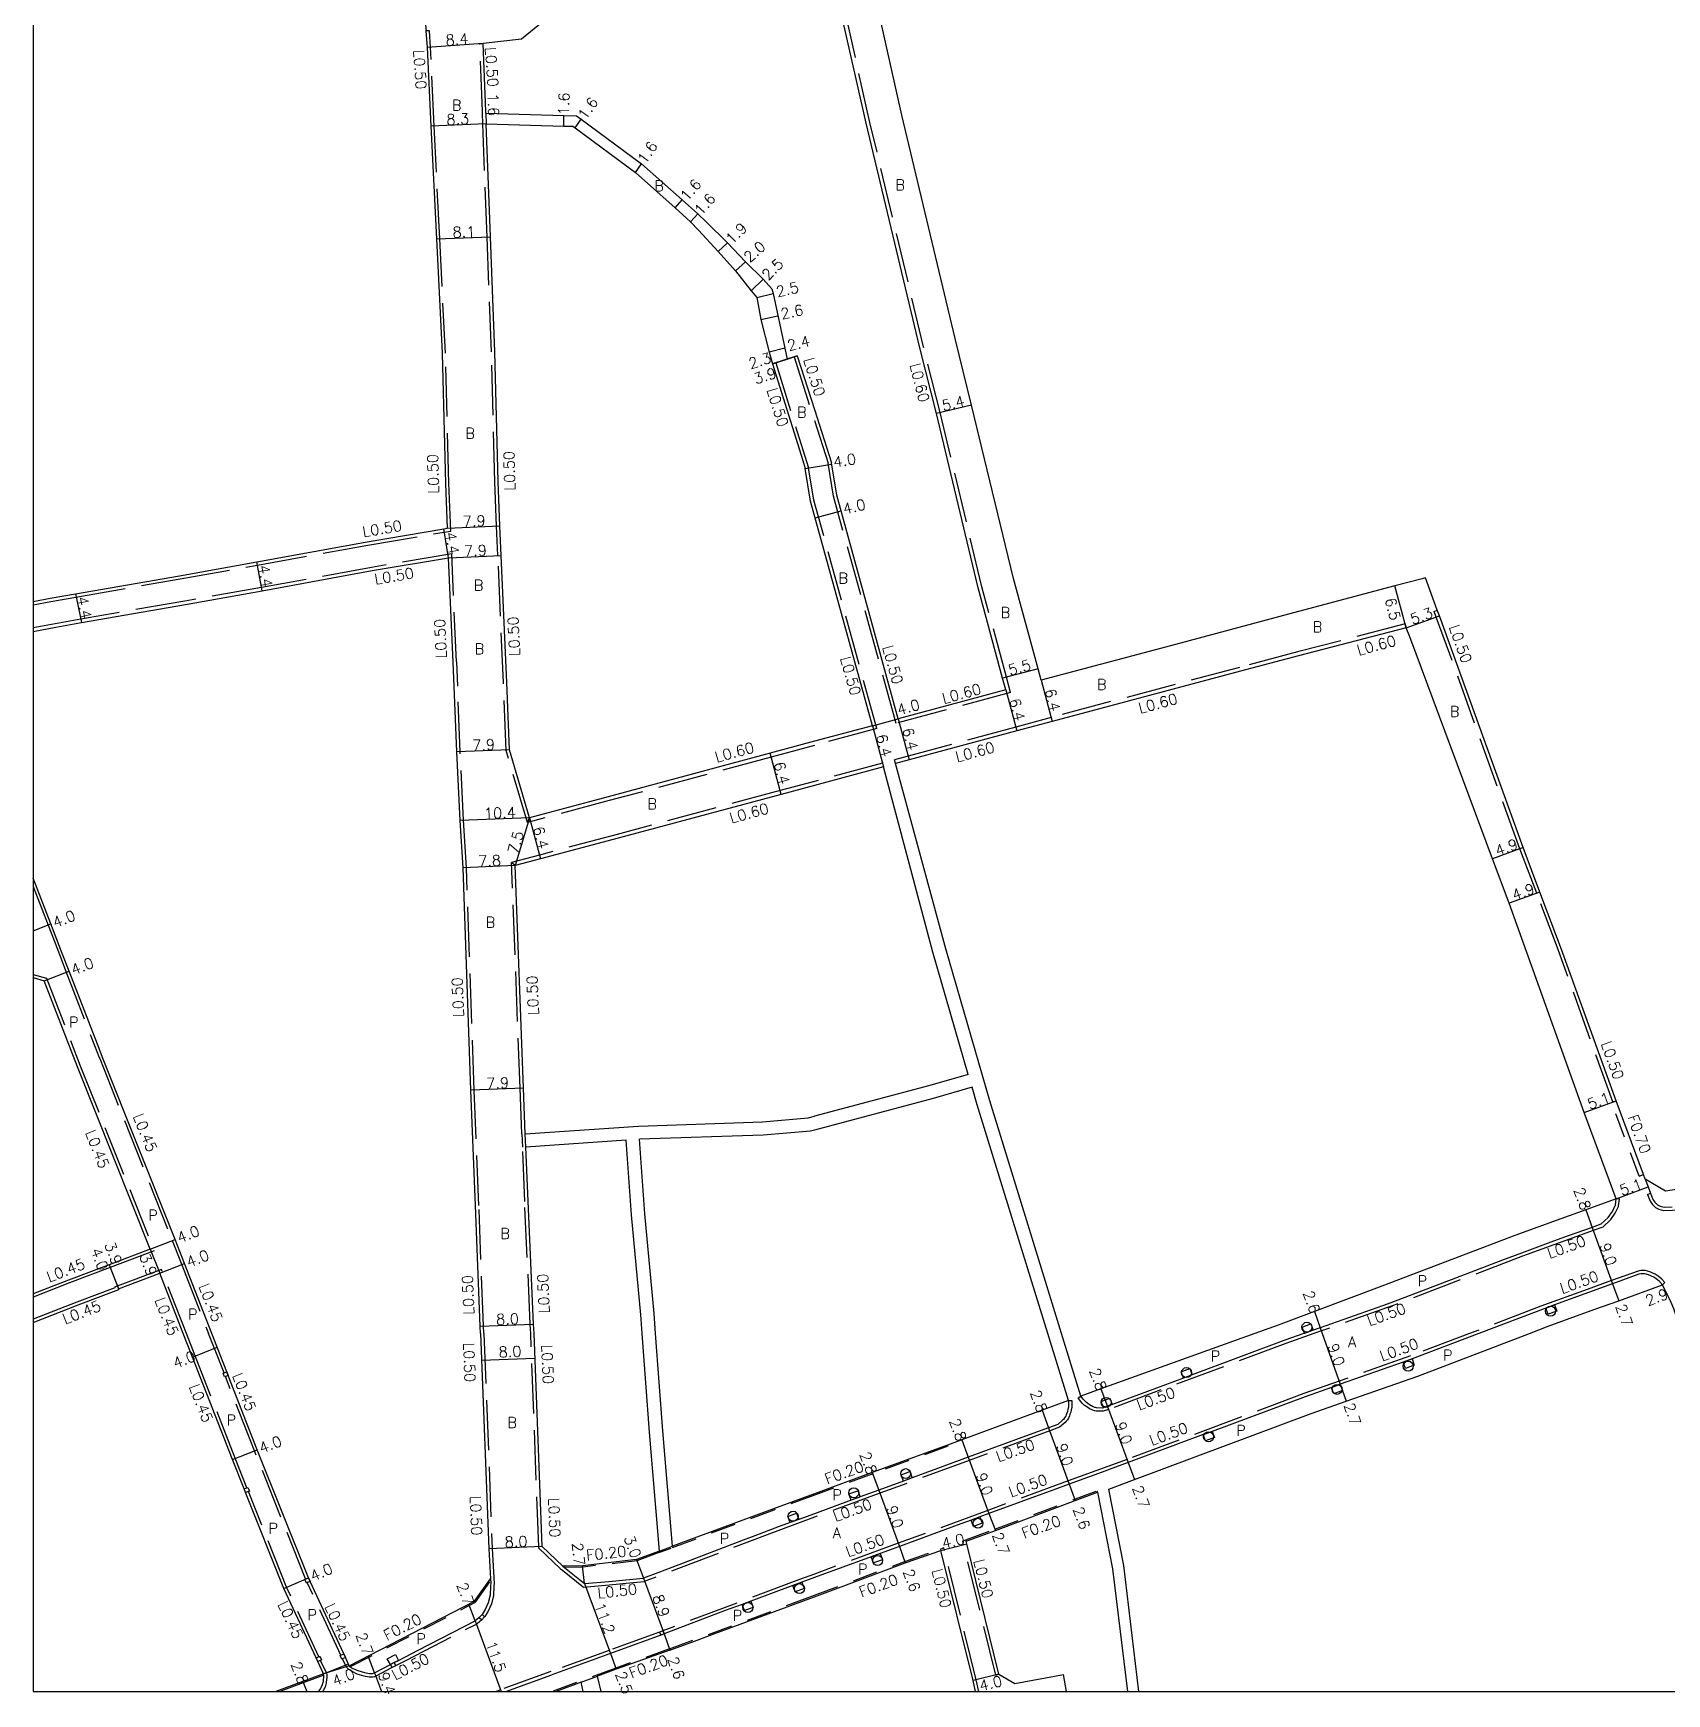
# Model space of a CAD drawing. Header units: metres. Extents: x -800 to 0, y -111000 to -110400.
# Drawn here: x -800 to -554.9, y -111000.4 to -110751.3 of the extents above; entities that cross this region are included whole.
import ezdxf

# ---------------------------------------------------------------- set-up
doc = ezdxf.new("R2010")
doc.units = ezdxf.units.M
doc.header["$LTSCALE"] = 2.5
doc.linetypes.add('22320', pattern=[2.5, 1.5, -1])
doc.linetypes.add('22330', pattern=[4, 3, -1])
for name, color, linetype in [('2101000', 7, 'Continuous'), ('2102000', 4, 'Continuous'), ('2102001', 191, 'Continuous'), ('2213000', 3, 'Continuous'), ('2227000', 1, 'Continuous'), ('2232000', 120, '22320'), ('2233000', 120, '22330'), ('2235000', 4, 'Continuous'), ('2236000', 3, 'Continuous'), ('2238000', 3, 'Continuous'), ('9201100', 215, 'Continuous'), ('9201500', 222, 'Continuous'), ('9202100', 82, 'Continuous'), ('9202200', 82, 'Continuous'), ('9203500', 155, 'Continuous'), ('999', 7, 'Continuous')]:
    doc.layers.add(name, color=color, linetype=linetype)
doc.styles.add('Dm_Anotation', font='txt.shx', dxfattribs={"bigfont": 'pscdm.shx'})

# ---------------------------------------------------------------- blocks, each defined once
blk = doc.blocks.new('223800')
at = {"color": 0}
blk.add_circle((0, 0), 0.75, dxfattribs=at)

msp = doc.modelspace()

# ---------------------------------------------------------------- linework, layer by layer
at = {"layer": '2101000'}
for points in [[(-759.73, -110735.54), (-744.76, -110741.52), (-743.66, -110742.11), (-741.34, -110744.13), (-741.08, -110750.92), (-740.89, -110753.44), (-740.34, -110765.22), (-739.51, -110782.14), (-738.67, -110799.29), (-738.17, -110818.81), (-737.88, -110825.54)], [(-648.8, -110848.31), (-649.27, -110846.6), (-652.95, -110833.07), (-659.27, -110807.05), (-661.69, -110797.09), (-669.71, -110763.57), (-675.37, -110738.27)], [(-654.11, -110849.75), (-654.58, -110848.04), (-658.27, -110834.45), (-664.52, -110808.33), (-667.01, -110798.47), (-675.07, -110764.79), (-679.68, -110744.22), (-682.81, -110739.94)], [(-732.11, -110763.27), (-732.12, -110762.96), (-732.52, -110752.81)], [(-732.11, -110763.27), (-720.38, -110763.6), (-718.51, -110763.65), (-717.79, -110764.17), (-708.75, -110770.85), (-702.65, -110776.27), (-700.32, -110778.37), (-699.04, -110779.56), (-695.87, -110782.72), (-693.15, -110785.59), (-690.49, -110788.17), (-689.18, -110789.6)], [(-732.05, -110764.87), (-720.42, -110765.2), (-719.04, -110765.24), (-718.72, -110765.47), (-709.66, -110772.16), (-703.71, -110777.47), (-701.39, -110779.56), (-700.21, -110780.83), (-697.24, -110784.04), (-694.64, -110786.91), (-692.29, -110789.9), (-691.45, -110790.91), (-690.84, -110794.21), (-689.58, -110799.13), (-689.09, -110800.86), (-684.56, -110815.35), (-684.18, -110816.57)], [(-728.56, -110858.77), (-728.96, -110848.67), (-729.79, -110829.62), (-729.98, -110825.19), (-730.27, -110818.53), (-730.77, -110799.05), (-731.42, -110781.84), (-732.05, -110764.87)], [(-689.18, -110789.6), (-689.02, -110790.34), (-687.25, -110798.53), (-686.9, -110800.16), (-685.38, -110799.68), (-682.81, -110807.73)], [(-682.81, -110807.73), (-680.27, -110815.7)], [(-674.1, -110855.15), (-683.38, -110821.45), (-684.18, -110816.57)], [(-670.24, -110854.11), (-679.46, -110820.59), (-680.27, -110815.7)], [(-800, -110836.53), (-797.44, -110836.04), (-793.68, -110835.35), (-778.05, -110832.65), (-766.45, -110830.59), (-749.91, -110827.56), (-738.41, -110825.63), (-737.88, -110825.54)], [(-800, -110841), (-796.6, -110840.36), (-792.78, -110839.66), (-777.14, -110836.95), (-765.66, -110834.92), (-749.14, -110831.89), (-737.68, -110829.97)], [(-732.88, -110946.32), (-732.93, -110945.21), (-733.65, -110927.13), (-734.35, -110909.82), (-735.52, -110876.47), (-735.95, -110869.36), (-736.45, -110859.08), (-736.84, -110849.25), (-737, -110845.61), (-737.68, -110829.97)], [(-591.15, -110832.98), (-591.64, -110833.1), (-595.72, -110834.19), (-610.93, -110838.24), (-628.63, -110842.95), (-648.8, -110848.31)], [(-558.18, -110923.19), (-558.44, -110922.47), (-562.56, -110911.41), (-570.74, -110888.7), (-573.98, -110880.12), (-576.5, -110873.43), (-589.06, -110838.68), (-589.37, -110837.83), (-591.15, -110832.98)], [(-594.04, -110840.47), (-610.21, -110844.67), (-618.9, -110846.98), (-647.15, -110854.5), (-652.44, -110855.93), (-668.58, -110860.28), (-670.65, -110860.84)], [(-562.53, -110926.11), (-567.34, -110913.19), (-578.59, -110881.77), (-581.1, -110875.11), (-593.5, -110841.83), (-594.04, -110840.47)], [(-654.11, -110849.75), (-670.24, -110854.11)], [(-674.1, -110855.15), (-682.81, -110857.49)], [(-725.56, -110868.96), (-728.56, -110858.77)], [(-682.81, -110857.49), (-689.44, -110859.28), (-713.74, -110865.8), (-725.56, -110868.96)], [(-672.44, -110861.33), (-682.81, -110864.12)], [(-682.81, -110864.12), (-687.78, -110865.46), (-712.24, -110872.03), (-723.91, -110875.14), (-727.72, -110876.14)], [(-726.18, -110916.35), (-726.46, -110909.5), (-727.72, -110876.14)], [(-773.2, -110946.32), (-777.3, -110935.83), (-778.72, -110932.2), (-789.61, -110904.91), (-789.67, -110904.77), (-790.38, -110902.94), (-794.62, -110891.97), (-795.65, -110889.3), (-796.45, -110887.22), (-797.35, -110884.89), (-800, -110878.04)], [(-800, -110892.92), (-798.35, -110893.41)], [(-782.44, -110933.66), (-793.36, -110906.32), (-798.35, -110893.41)], [(-475.93, -110912.05), (-482.36, -110918.64), (-485.15, -110918.87), (-507.1, -110920.61), (-515.65, -110921.44), (-527.77, -110922.39), (-544.55, -110923.8), (-547.63, -110924.06), (-551.12, -110924.38), (-555.15, -110924.95), (-558.18, -110923.19)], [(-724.87, -110946.32), (-724.93, -110944.9), (-725.77, -110926.49), (-726.1, -110918.35)], [(-562.53, -110926.11), (-567.09, -110927.76), (-570.83, -110929.12), (-577.72, -110931.63), (-597.27, -110939.08), (-607.79, -110943), (-613.22, -110945.05), (-616.75, -110946.32)], [(-782.44, -110933.66), (-788.62, -110936), (-794.73, -110938.32), (-800, -110940.38)], [(-800, -110944.68), (-793.28, -110942.04), (-787.18, -110939.73), (-787.21, -110939.64), (-781.02, -110937.29)], [(-777.5, -110946.32), (-781.02, -110937.29)], [(-575.55, -110946.32), (-572.72, -110945.24), (-565.72, -110942.69), (-562.16, -110941.4), (-555.6, -110939.03)], [(-552.63, -110946.32), (-553.91, -110942.6), (-554.3, -110941.69), (-555.6, -110939.03)], [(-756.43, -110997.37), (-757.29, -110995.54), (-757.54, -110994.99), (-762.39, -110984.55), (-768.13, -110970.19), (-768.35, -110969.63), (-770.12, -110965.2), (-776.12, -110949.85), (-777.5, -110946.32)], [(-752.59, -110996.15), (-753.17, -110994.92), (-753.42, -110994.38), (-758.47, -110983.5), (-758.72, -110982.96), (-766.39, -110963.75), (-770.74, -110952.63), (-770.96, -110952.07), (-772.39, -110948.39), (-773.2, -110946.32)], [(-732.88, -110946.32), (-731.65, -110978.61), (-731.4, -110983.11)], [(-720.53, -110981.23), (-723.65, -110978.27), (-724.87, -110946.32)], [(-616.75, -110946.32), (-639.83, -110954.62), (-642.84, -110955.7)], [(-638.67, -110969.66), (-634.79, -110968.21), (-608.28, -110958.34), (-603.03, -110956.49), (-592.29, -110952.7), (-575.55, -110946.32)], [(-644.72, -110956.39), (-648.65, -110957.84), (-660.71, -110962.26), (-662.87, -110963.05), (-674.14, -110967.18), (-682.81, -110970.36)], [(-682.81, -110970.36), (-688.97, -110972.62), (-704.11, -110978.23)], [(-660.05, -110977.46), (-655.66, -110975.85), (-643.7, -110971.35), (-640.36, -110970.11)], [(-655.14, -110997.43), (-659.94, -110977.89), (-660.05, -110977.46)], [(-706.06, -110978.95), (-709.5, -110980.22), (-717.58, -110981.15), (-720.53, -110981.23)], [(-682.81, -110985.8), (-669.18, -110980.7), (-663.83, -110978.85)], [(-658.67, -111000), (-659.02, -110998.39), (-663.83, -110978.85)], [(-752.59, -110996.15), (-733.8, -110986.47), (-731.4, -110983.11)], [(-704.5, -110993.83), (-700.81, -110992.47), (-697.76, -110991.34), (-684.06, -110986.27), (-682.81, -110985.8)], [(-704.5, -110993.83), (-712.56, -110996.69), (-715.35, -110997.71)], [(-756.43, -110997.37), (-759.57, -110998.51), (-763.59, -111000)], [(-717.82, -110998.62), (-721.57, -111000)]]:
    msp.add_lwpolyline(points, dxfattribs=at)
at = {"layer": '2102000'}
for points in [[(-693.83, -110724.74), (-712.24, -110739.42), (-713.07, -110740.2), (-712.66, -110740.64), (-726.73, -110752.15), (-732.52, -110752.81)], [(-659.73, -110907.47), (-665.04, -110889.13), (-672.44, -110861.33)], [(-645.73, -110946.32), (-650.35, -110931.36), (-656.5, -110911.44), (-663.11, -110888.62), (-670.65, -110860.84)], [(-659.73, -110907.47), (-665.51, -110909.12), (-682.81, -110913.74)], [(-659.17, -110909.39), (-665.01, -110911.06), (-682.81, -110915.81)], [(-647.82, -110946.32), (-652.15, -110932.29), (-658.41, -110912.02), (-659.17, -110909.39)], [(-726.18, -110916.35), (-709.22, -110915.2), (-690.6, -110914.57), (-683.76, -110913.99), (-682.81, -110913.74)], [(-682.81, -110915.81), (-683.41, -110915.97), (-690.48, -110916.57), (-709.07, -110917.19)], [(-708.64, -110946.32), (-708.85, -110943.51), (-710.25, -110928.53), (-711.07, -110917.32), (-726.1, -110918.35)], [(-706.63, -110946.32), (-706.85, -110943.33), (-708.25, -110928.39), (-709.07, -110917.19)], [(-706.06, -110978.95), (-707.53, -110961.13), (-708.64, -110946.32)], [(-704.11, -110978.23), (-705.54, -110960.94), (-706.63, -110946.32)], [(-644.72, -110956.39), (-647.82, -110946.32)], [(-642.84, -110955.7), (-645.73, -110946.32)], [(-640.36, -110970.11), (-638.11, -110981.6), (-635.87, -111000)], [(-634.13, -111000), (-636.42, -110981.14), (-638.67, -110969.66)], [(-714.82, -111000), (-715.35, -110997.71)], [(-655.14, -110997.43), (-652.73, -110998.81), (-645.43, -110997.47)], [(-717.5, -111000), (-717.82, -110998.62)]]:
    msp.add_lwpolyline(points, dxfattribs=at)
at = {"layer": '2102001'}
msp.add_lwpolyline([(-644.98, -111000), (-645.43, -110997.47)], dxfattribs=at)
at = {"layer": '2213000'}
for points in [[(-558.18, -110923.19), (-557.75, -110924.33), (-557.4, -110925.27), (-557.02, -110926.23), (-556.72, -110926.64), (-556.34, -110927.01), (-555.94, -110927.23), (-555.32, -110927.36), (-554.15, -110927.33)], [(-564.82, -110929.92), (-563.74, -110928.9), (-563.1, -110928.01), (-562.67, -110927.1), (-562.66, -110927.07), (-562.53, -110926.11)], [(-572.32, -110932.64), (-576.76, -110934.26), (-579.57, -110935.33)], [(-588.34, -110938.67), (-596.32, -110941.71), (-597.58, -110942.16)], [(-555.6, -110939.03), (-556.05, -110938.53), (-556.52, -110938.11), (-556.9, -110937.88), (-557.68, -110937.52), (-558.26, -110937.38), (-558.55, -110937.36), (-558.79, -110937.39), (-559.13, -110937.44), (-563.08, -110938.86), (-566.71, -110940.17)], [(-639.59, -110957.52), (-640.48, -110957.48), (-640.65, -110957.44), (-640.75, -110957.41), (-641.01, -110957.31), (-641.26, -110957.19), (-641.28, -110957.18), (-641.55, -110957.01), (-641.81, -110956.83), (-642.01, -110956.66), (-642.3, -110956.39), (-642.51, -110956.15), (-642.84, -110955.7)], [(-644.72, -110956.39), (-644.72, -110957.38), (-644.78, -110957.7), (-644.87, -110958.01), (-644.96, -110958.29), (-645.03, -110958.5), (-645.11, -110958.7), (-645.15, -110958.77), (-645.3, -110958.99), (-645.47, -110959.2), (-645.59, -110959.32), (-646.29, -110959.95)], [(-646.29, -110959.95), (-647.69, -110960.46), (-650.61, -110961.54)], [(-665.29, -110966.92), (-668.15, -110967.97), (-669.47, -110968.45), (-673.17, -110969.81), (-675.97, -110970.84), (-676.17, -110970.91)], [(-639.27, -110966.96), (-644.59, -110968.91), (-647.04, -110969.81)], [(-687.4, -110975.03), (-688.09, -110975.29), (-691.77, -110976.68)], [(-660.83, -110974.87), (-670.07, -110978.26), (-671.68, -110978.85)], [(-693.48, -110977.33), (-703.16, -110981.02)], [(-731.4, -110983.11), (-731.36, -110983.79), (-731.38, -110984.15), (-731.46, -110985.57), (-731.73, -110986.71), (-732.21, -110987.74), (-732.64, -110988.46), (-733.08, -110988.9), (-733.45, -110989.22)], [(-720.53, -110981.23), (-720.3, -110981.42), (-717.31, -110983.84), (-713.66, -110983.51)], [(-710.05, -110983.18), (-708.45, -110983.03)], [(-706.29, -110982.21), (-708.45, -110983.03)], [(-696.21, -110987.89), (-705.36, -110991.38)], [(-744.25, -110994.87), (-742.24, -110993.84)], [(-757.14, -111000), (-756.98, -110999.77), (-756.79, -110999.43), (-756.73, -110999.3), (-756.59, -110998.96), (-756.49, -110998.6), (-756.47, -110998.52), (-756.43, -110998.22), (-756.41, -110997.92), (-756.41, -110997.86), (-756.42, -110997.58), (-756.43, -110997.37)], [(-752.59, -110996.15), (-752.5, -110996.33), (-752.07, -110996.55), (-751.77, -110996.69), (-751.43, -110996.83), (-751.28, -110996.89), (-750.29, -110997.18), (-749.57, -110997.32), (-749.34, -110997.32), (-749.12, -110997.31), (-748.93, -110997.28), (-748.78, -110997.21)], [(-729.1, -111000), (-722.19, -110997.51)]]:
    msp.add_lwpolyline(points, dxfattribs=at)
at = {"layer": '2227000'}
for points in [[(-564.82, -110929.92), (-566.14, -110930.4), (-569.72, -110931.69), (-572.32, -110932.64)], [(-579.57, -110935.33), (-588.34, -110938.67)], [(-566.71, -110940.17), (-571.77, -110942.02), (-573.09, -110942.5), (-583.12, -110946.32)], [(-597.58, -110942.16), (-606.92, -110945.45), (-607.99, -110945.83), (-609.31, -110946.3), (-609.37, -110946.32)], [(-609.37, -110946.32), (-612.25, -110947.34), (-626.16, -110952.51), (-627.47, -110953), (-639.59, -110957.52)], [(-583.12, -110946.32), (-593.16, -110950.14), (-594.48, -110950.61), (-603.93, -110953.94), (-605.25, -110954.41), (-609.21, -110955.81), (-623.17, -110961.01), (-624.48, -110961.49), (-635.73, -110965.68), (-638.61, -110966.72), (-639.27, -110966.96)], [(-650.61, -110961.54), (-659.75, -110964.89), (-665.29, -110966.92)], [(-676.17, -110970.91), (-677.28, -110971.32), (-682.81, -110973.35)], [(-647.04, -110969.81), (-656.65, -110973.34), (-658, -110973.83), (-659.31, -110974.31), (-660.83, -110974.87)], [(-682.81, -110973.35), (-685.16, -110974.21), (-686.47, -110974.69), (-687.4, -110975.03)], [(-691.77, -110976.68), (-693.48, -110977.33)], [(-703.16, -110981.02), (-706.29, -110982.21)], [(-671.68, -110978.85), (-672.96, -110979.32), (-674.28, -110979.8), (-682.81, -110982.93)], [(-713.66, -110983.51), (-710.05, -110983.18)], [(-682.81, -110982.93), (-684.71, -110983.63), (-686.03, -110984.12), (-692.36, -110986.46), (-693.67, -110986.95), (-696.21, -110987.89)], [(-742.24, -110993.84), (-733.7, -110989.43)], [(-733.45, -110989.22), (-733.7, -110989.43)], [(-705.36, -110991.38), (-705.86, -110991.56), (-713.42, -110994.34), (-722.19, -110997.51)], [(-748.78, -110997.21), (-746.42, -110995.99), (-745.83, -110995.69), (-745.18, -110995.35), (-744.25, -110994.87)]]:
    msp.add_lwpolyline(points, dxfattribs=at)
at = {"layer": '2232000'}
for points in [[(-563.22, -110911.66), (-563.03, -110911.59), (-562.56, -110911.41)], [(-559.1, -110922.72), (-563.22, -110911.67), (-563.22, -110911.66)], [(-559.1, -110922.72), (-558.44, -110922.47)], [(-662.8, -110963.24), (-674.07, -110967.37), (-682.81, -110970.58)], [(-662.8, -110963.24), (-662.87, -110963.05)], [(-682.81, -110970.58), (-688.9, -110972.81), (-704.29, -110978.51)], [(-660.11, -110977.28), (-655.74, -110975.66), (-640.43, -110969.92)], [(-640.43, -110969.92), (-640.36, -110970.11)], [(-706.06, -110978.95), (-704.11, -110978.23)], [(-705.99, -110979.14), (-704.29, -110978.51)], [(-660.11, -110977.28), (-660.05, -110977.46)], [(-705.99, -110979.14), (-709.45, -110980.42), (-717.56, -110981.35), (-720.3, -110981.42)], [(-682.81, -110985.59), (-669.25, -110980.51), (-663.88, -110978.65)], [(-663.88, -110978.65), (-663.83, -110978.85)], [(-752.5, -110996.33), (-733.66, -110986.63), (-731.38, -110983.43)], [(-720.3, -110981.42), (-720.53, -110981.23)], [(-704.57, -110993.64), (-684.13, -110986.08), (-682.81, -110985.59)], [(-704.57, -110993.64), (-712.62, -110996.5), (-722.15, -111000)], [(-756.42, -110997.58), (-759.5, -110998.7), (-763.01, -111000)], [(-717.82, -110998.62), (-715.35, -110997.71)]]:
    msp.add_lwpolyline(points, dxfattribs=at)
at = {"layer": '2233000'}
for points in [[(-653.38, -110850.17), (-654, -110847.88), (-657.69, -110834.31), (-663.93, -110808.18), (-666.43, -110798.32), (-674.49, -110764.66), (-679.12, -110743.97), (-682.81, -110738.92)], [(-737.36, -110825.96), (-737.67, -110818.79), (-738.17, -110799.27), (-739.01, -110782.11), (-739.84, -110765.2), (-740.4, -110753.41), (-740.57, -110750.94), (-741.08, -110750.92)], [(-725.87, -110869.66), (-729.06, -110858.85), (-729.45, -110848.69), (-730.29, -110829.64), (-730.48, -110825.21), (-730.77, -110818.55), (-731.27, -110799.06), (-731.92, -110781.86), (-732.55, -110764.89), (-732.61, -110763.29), (-732.62, -110762.98), (-733.02, -110752.83), (-732.52, -110752.81)], [(-732.11, -110763.27), (-732.05, -110764.87)], [(-689.09, -110800.86), (-688.61, -110800.72), (-683.7, -110816.46)], [(-685.85, -110799.83), (-682.81, -110809.38)], [(-682.81, -110809.38), (-680.77, -110815.78)], [(-673.46, -110855.59), (-682.89, -110821.34), (-683.7, -110816.46)], [(-670.57, -110854.81), (-679.95, -110820.7), (-680.77, -110815.78)], [(-800, -110837.03), (-797.35, -110836.54), (-793.59, -110835.85), (-777.96, -110833.14), (-766.36, -110831.08), (-749.82, -110828.05), (-738.33, -110826.12), (-737.36, -110825.96)], [(-736.5, -110845.59), (-737.21, -110829.38), (-749.23, -110831.4), (-765.75, -110834.42), (-777.23, -110836.46), (-792.87, -110839.17), (-796.7, -110839.87), (-800, -110840.49)], [(-589.84, -110838.01), (-589.37, -110837.83)], [(-563.03, -110911.59), (-571.21, -110888.87), (-574.45, -110880.29), (-576.97, -110873.6), (-589.53, -110838.85), (-589.84, -110838.01)], [(-594.19, -110839.89), (-610.36, -110844.09), (-619.05, -110846.4), (-647.31, -110853.92), (-652.6, -110855.35), (-668.74, -110859.71), (-670.81, -110860.26)], [(-594.19, -110839.89), (-594.04, -110840.47)], [(-736.5, -110845.59), (-736.34, -110849.23)], [(-732.38, -110946.32), (-732.43, -110945.19), (-733.15, -110927.11), (-733.85, -110909.8), (-735.02, -110876.45), (-735.45, -110869.34), (-735.95, -110859.06), (-736.34, -110849.23)], [(-653.38, -110850.17), (-670.57, -110854.81)], [(-673.46, -110855.59), (-682.81, -110858.11)], [(-682.81, -110858.11), (-689.29, -110859.86), (-713.58, -110866.38), (-725.87, -110869.66)], [(-672.6, -110860.75), (-682.81, -110863.5)], [(-672.6, -110860.75), (-672.44, -110861.33)], [(-670.65, -110860.84), (-670.81, -110860.26)], [(-682.81, -110863.5), (-687.94, -110864.88), (-712.4, -110871.45), (-724.07, -110874.56), (-728.24, -110875.65)], [(-725.87, -110869.66), (-725.56, -110868.96)], [(-727.72, -110876.14), (-728.24, -110875.65)], [(-726.68, -110916.37), (-726.96, -110909.52), (-728.24, -110875.65)], [(-800, -110879.29), (-797.77, -110885.05), (-796.87, -110887.38)], [(-796.87, -110887.38), (-796.07, -110889.47)], [(-796.07, -110889.47), (-795.04, -110892.13), (-790.8, -110903.1), (-790.09, -110904.93), (-790.03, -110905.08), (-779.14, -110932.37), (-777.72, -110936), (-773.69, -110946.32)], [(-800, -110892.46), (-798.01, -110893.04)], [(-798.01, -110893.04), (-792.94, -110906.15), (-781.86, -110933.92), (-788.46, -110936.42), (-794.57, -110938.74), (-800, -110940.86)], [(-726.68, -110916.37), (-726.6, -110918.37)], [(-725.37, -110946.32), (-725.43, -110944.92), (-726.27, -110926.51), (-726.6, -110918.37)], [(-726.1, -110918.35), (-726.18, -110916.35)], [(-557.86, -110925.45), (-557.46, -110926.47), (-557.11, -110926.97), (-556.65, -110927.41), (-556.15, -110927.69), (-555.44, -110927.85), (-554.11, -110927.83), (-550.75, -110927.65), (-547.35, -110927.35), (-544.22, -110927.08), (-527.29, -110925.66), (-515.38, -110924.63), (-506.81, -110923.89), (-484.9, -110922.16)], [(-564.55, -110930.36), (-563.36, -110929.23), (-562.67, -110928.27), (-562.2, -110927.28), (-562.17, -110927.17), (-562.03, -110926.18)], [(-562.03, -110926.18), (-562.53, -110926.11)], [(-557.86, -110925.45), (-557.4, -110925.27)], [(-564.55, -110930.36), (-565.97, -110930.87), (-569.55, -110932.16), (-576.59, -110934.73), (-596.14, -110942.18), (-606.76, -110945.93), (-607.87, -110946.32)], [(-780.77, -110936.71), (-787.8, -110939.38), (-787.76, -110939.47), (-793.44, -110941.63), (-800, -110944.19)], [(-777.01, -110946.32), (-780.77, -110936.71)], [(-555.22, -110938.69), (-555.69, -110938.17), (-556.22, -110937.71), (-556.67, -110937.44), (-557.51, -110937.05), (-558.18, -110936.88), (-558.57, -110936.85), (-558.86, -110936.89), (-559.25, -110936.95), (-563.25, -110938.39), (-566.88, -110939.7), (-573.82, -110942.23), (-584.54, -110946.32)], [(-555.22, -110938.69), (-555.6, -110939.03)], [(-767.93, -110969.47), (-769.7, -110965.04), (-775.7, -110949.68), (-777.01, -110946.32)], [(-771.37, -110952.23), (-772.81, -110948.56), (-773.69, -110946.32)], [(-732.38, -110946.32), (-731.15, -110978.59), (-730.87, -110983.82)], [(-724.14, -110978.5), (-724.15, -110978.3), (-725.37, -110946.32)], [(-584.54, -110946.32), (-593.38, -110949.69), (-604.09, -110953.47), (-609.38, -110955.34), (-635.9, -110965.21), (-638.78, -110966.25), (-644.76, -110968.44), (-656.82, -110972.87), (-670.25, -110977.79), (-682.81, -110982.4)], [(-607.87, -110946.32), (-612.08, -110947.81), (-638.69, -110957.72), (-639.5, -110957.98)], [(-759.13, -110983.15), (-759.13, -110983.14), (-766.81, -110963.92), (-771.16, -110952.79)], [(-643.24, -110955.99), (-642.84, -110955.7)], [(-639.5, -110957.98), (-640.57, -110957.98), (-640.73, -110957.94), (-640.82, -110957.91), (-641.07, -110957.82), (-641.31, -110957.72), (-641.47, -110957.65), (-641.52, -110957.62), (-641.89, -110957.38), (-642.24, -110957.12), (-642.33, -110957.05), (-642.65, -110956.76), (-642.9, -110956.48), (-643.24, -110955.99)], [(-644.22, -110956.39), (-644.22, -110957.44), (-644.28, -110957.78), (-644.37, -110958.11), (-644.48, -110958.43), (-644.48, -110958.45), (-644.56, -110958.68), (-644.65, -110958.9), (-644.71, -110959.02), (-644.87, -110959.26), (-645.06, -110959.49), (-645.22, -110959.67), (-646.03, -110960.39)], [(-644.72, -110956.39), (-644.22, -110956.39)], [(-646.03, -110960.39), (-647.52, -110960.93), (-659.58, -110965.36), (-673, -110970.28), (-682.81, -110973.88)], [(-757.13, -110994.8), (-761.98, -110984.37), (-767.71, -110970.02)], [(-682.81, -110973.88), (-687.92, -110975.75), (-708.34, -110983.53)], [(-720.88, -110981.6), (-724.14, -110978.5)], [(-658.16, -111000), (-658.53, -110998.27), (-663.4, -110978.49), (-663.88, -110978.65)], [(-655.62, -110997.55), (-660.43, -110978.01), (-660.57, -110977.45), (-660.11, -110977.28)], [(-720.88, -110981.6), (-720.62, -110981.81), (-717.47, -110984.35), (-713.61, -110984)], [(-710.01, -110983.68), (-708.34, -110983.53)], [(-682.81, -110982.4), (-685.07, -110983.23), (-705.54, -110990.91)], [(-753.83, -110994.56), (-758.88, -110983.69)], [(-730.87, -110983.82), (-730.88, -110984.18), (-730.96, -110985.64), (-731.26, -110986.87), (-731.77, -110987.98), (-732.24, -110988.77), (-732.28, -110988.8)], [(-713.61, -110984), (-710.01, -110983.68)], [(-744.02, -110995.32), (-733.41, -110989.85)], [(-732.72, -110989.25), (-733.41, -110989.85)], [(-706.04, -110991.1), (-713.6, -110993.87), (-722.36, -110997.04)], [(-756.02, -110997.2), (-756.88, -110995.35)], [(-752.99, -110996.36), (-753.58, -110995.11)], [(-745.6, -110996.13), (-744.02, -110995.32)], [(-756.53, -111000), (-756.34, -110999.66), (-756.27, -110999.5), (-756.12, -110999.12), (-756, -110998.72), (-755.98, -110998.6), (-755.93, -110998.27), (-755.91, -110997.94), (-755.91, -110997.85), (-755.92, -110997.55), (-755.94, -110997.17)], [(-755.94, -110997.17), (-756.02, -110997.2), (-756.43, -110997.37)], [(-752.99, -110996.36), (-752.68, -110996.67), (-752.38, -110996.84), (-752.02, -110997.08), (-751.65, -110997.28), (-751.45, -110997.36), (-750.41, -110997.67), (-749.62, -110997.82), (-749.34, -110997.82), (-749.06, -110997.81), (-748.77, -110997.76), (-748.56, -110997.66)], [(-748.56, -110997.66), (-746.19, -110996.44)], [(-722.36, -110997.04), (-729.88, -110999.75), (-730.56, -111000)], [(-655.62, -110997.55), (-655.14, -110997.43)]]:
    msp.add_lwpolyline(points, dxfattribs=at)
at = {"layer": '2235000'}
for points in [[(-771.51, -110952.29), (-771.37, -110952.23), (-770.96, -110952.07), (-770.74, -110952.63), (-771.16, -110952.79), (-771.3, -110952.84)], [(-768.35, -110969.63), (-767.93, -110969.47), (-767.79, -110969.41), (-767.57, -110969.97), (-767.71, -110970.02), (-768.13, -110970.19)], [(-759.26, -110983.21), (-759.13, -110983.15), (-758.72, -110982.96), (-758.47, -110983.5), (-758.88, -110983.69), (-759.01, -110983.76)], [(-733.08, -110988.9), (-732.72, -110989.25), (-732.28, -110988.8), (-732.64, -110988.46)], [(-705.36, -110991.38), (-705.54, -110990.91), (-706.04, -110991.1), (-705.86, -110991.56)], [(-757.54, -110994.99), (-757.13, -110994.8), (-756.99, -110994.74), (-756.74, -110995.28), (-756.88, -110995.35), (-757.29, -110995.54)], [(-753.96, -110994.63), (-753.83, -110994.56), (-753.42, -110994.38), (-753.17, -110994.92), (-753.58, -110995.11), (-753.71, -110995.17)], [(-746.42, -110995.99), (-746.19, -110996.44), (-745.6, -110996.13), (-745.83, -110995.69)]]:
    msp.add_lwpolyline(points, close=True, dxfattribs=at)
at = {"layer": '2236000'}
for points in [[(-573.09, -110942.5), (-571.77, -110942.02), (-571.43, -110942.96), (-572.74, -110943.44)], [(-609.64, -110945.35), (-608.32, -110944.89), (-607.99, -110945.83), (-609.31, -110946.3)], [(-594.48, -110950.61), (-593.16, -110950.14), (-592.82, -110951.08), (-594.14, -110951.55)], [(-627.82, -110952.07), (-626.51, -110951.58), (-626.16, -110952.51), (-627.47, -110953)], [(-639.8, -110956.5), (-638.48, -110956.04), (-638.15, -110956.98), (-639.47, -110957.44)], [(-605.25, -110954.41), (-603.93, -110953.94), (-603.59, -110954.88), (-604.91, -110955.35)], [(-624.48, -110961.49), (-623.17, -110961.01), (-622.82, -110961.94), (-624.13, -110962.43)], [(-669.81, -110967.51), (-668.5, -110967.03), (-668.15, -110967.97), (-669.47, -110968.45)], [(-677.63, -110970.38), (-676.31, -110969.9), (-675.97, -110970.84), (-677.28, -110971.32)], [(-686.82, -110973.75), (-685.5, -110973.27), (-685.16, -110974.21), (-686.47, -110974.69)], [(-659.31, -110974.31), (-658, -110973.83), (-657.65, -110974.77), (-658.97, -110975.25)], [(-674.28, -110979.8), (-672.96, -110979.32), (-672.62, -110980.26), (-673.93, -110980.74)], [(-686.03, -110984.12), (-684.71, -110983.63), (-684.37, -110984.57), (-685.68, -110985.06)], [(-693.67, -110986.95), (-692.36, -110986.46), (-692.01, -110987.4), (-693.32, -110987.89)], [(-746.88, -110995.1), (-745.64, -110994.46), (-745.18, -110995.35), (-745.83, -110995.69), (-746.42, -110995.99)]]:
    msp.add_lwpolyline(points, close=True, dxfattribs=at)
at = {"layer": '9201100'}
for points in [[(-732.52, -110752.81), (-740.89, -110753.44)], [(-732.11, -110763.27), (-732.05, -110764.87)], [(-720.42, -110765.2), (-720.38, -110763.6)], [(-718.72, -110765.47), (-717.79, -110764.17)], [(-732.05, -110764.87), (-740.34, -110765.22)], [(-709.66, -110772.16), (-708.75, -110770.85)], [(-703.71, -110777.47), (-702.65, -110776.27)], [(-701.39, -110779.56), (-700.32, -110778.37)], [(-739.51, -110782.14), (-731.42, -110781.84)], [(-695.87, -110782.72), (-697.24, -110784.04)], [(-693.15, -110785.59), (-694.64, -110786.91)], [(-692.29, -110789.9), (-690.49, -110788.17)], [(-691.45, -110790.91), (-689.02, -110790.34)], [(-690.84, -110794.21), (-688.3, -110793.66)], [(-687.25, -110798.53), (-689.58, -110799.13)], [(-685.38, -110799.68), (-689.09, -110800.86)], [(-689.09, -110800.86), (-686.9, -110800.16)], [(-659.27, -110807.05), (-664.52, -110808.33)], [(-684.18, -110816.57), (-680.24, -110815.92)], [(-682.68, -110823.97), (-678.82, -110822.91)], [(-737.68, -110829.97), (-738.41, -110825.63)], [(-737.88, -110825.54), (-729.98, -110825.19)], [(-765.66, -110834.92), (-766.45, -110830.59)], [(-737.68, -110829.97), (-729.79, -110829.62)], [(-793.68, -110835.35), (-792.78, -110839.66)], [(-594.04, -110840.47), (-595.72, -110834.19)], [(-594.04, -110840.47), (-589.06, -110838.68)], [(-649.27, -110846.6), (-654.58, -110848.04)], [(-648.8, -110848.31), (-647.15, -110854.5)], [(-654.11, -110849.75), (-652.44, -110855.93)], [(-674.11, -110855.15), (-670.24, -110854.11)], [(-674.11, -110855.15), (-672.44, -110861.33)], [(-670.24, -110854.11), (-668.58, -110860.28)], [(-728.56, -110858.77), (-736.45, -110859.08)], [(-687.78, -110865.46), (-689.44, -110859.28)], [(-725.56, -110868.96), (-735.95, -110869.36)], [(-725.56, -110868.96), (-727.72, -110876.14)], [(-725.56, -110868.96), (-723.91, -110875.14)], [(-576.5, -110873.43), (-581.1, -110875.11)], [(-727.72, -110876.14), (-735.52, -110876.47)], [(-573.98, -110880.12), (-578.59, -110881.77)], [(-800, -110885.91), (-797.35, -110884.89)], [(-798.35, -110893.41), (-794.62, -110891.97)], [(-726.46, -110909.5), (-734.35, -110909.82)], [(-567.34, -110913.19), (-562.56, -110911.41)], [(-562.53, -110926.11), (-557.75, -110924.33)], [(-567.09, -110927.76), (-566.14, -110930.4)], [(-566.14, -110930.4), (-563.08, -110938.86)], [(-782.44, -110933.66), (-778.72, -110932.2)], [(-782.44, -110933.66), (-781.02, -110937.29)], [(-788.62, -110936), (-787.21, -110939.64)], [(-788.62, -110936), (-787.18, -110939.73)], [(-781.02, -110937.29), (-777.3, -110935.83)], [(-563.08, -110938.86), (-562.16, -110941.4)], [(-607.79, -110943), (-606.92, -110945.45)], [(-732.93, -110945.21), (-724.93, -110944.9)], [(-606.92, -110945.45), (-603.93, -110953.94)], [(-776.12, -110949.85), (-772.39, -110948.39)], [(-724.73, -110950.06), (-732.73, -110950.37)], [(-639.83, -110954.62), (-638.86, -110957.25)], [(-603.93, -110953.94), (-603.03, -110956.49)], [(-648.65, -110957.84), (-647.69, -110960.46)], [(-638.86, -110957.25), (-635.73, -110965.68)], [(-647.69, -110960.46), (-644.59, -110968.91)], [(-660.71, -110962.26), (-659.75, -110964.89)], [(-770.12, -110965.2), (-766.39, -110963.75)], [(-659.75, -110964.89), (-656.65, -110973.34)], [(-635.73, -110965.68), (-634.79, -110968.21)], [(-674.14, -110967.18), (-673.17, -110969.81)], [(-673.17, -110969.81), (-670.07, -110978.26)], [(-644.59, -110968.91), (-643.7, -110971.35)], [(-656.65, -110973.34), (-655.66, -110975.85)], [(-723.65, -110978.27), (-731.65, -110978.61)], [(-670.07, -110978.26), (-669.18, -110980.7)], [(-663.83, -110978.85), (-659.94, -110977.89)], [(-709.5, -110980.22), (-708.45, -110983.03)], [(-762.39, -110984.55), (-758.72, -110982.96)], [(-717.31, -110983.84), (-717.58, -110981.15)], [(-708.45, -110983.03), (-705.36, -110991.38)], [(-717.31, -110983.84), (-713.42, -110994.34)], [(-733.7, -110989.43), (-734.63, -110986.9)], [(-733.7, -110989.43), (-729.79, -111000)], [(-705.36, -110991.38), (-704.5, -110993.83)], [(-756.43, -110997.37), (-752.72, -110995.89)], [(-748.78, -110997.21), (-749.73, -110994.68)], [(-713.42, -110994.34), (-712.56, -110996.69)], [(-759.57, -110998.51), (-758.97, -111000)], [(-748.78, -110997.21), (-747.73, -111000)], [(-655.14, -110997.43), (-659.02, -110998.39)]]:
    msp.add_lwpolyline(points, dxfattribs=at)
at = {"layer": '9202200'}
msp.add_lwpolyline([(-752.59, -110996.15), (-756.43, -110997.37)], dxfattribs=at)
at = {"layer": '999'}
msp.add_lwpolyline([(-800, -111000), (0, -111000), (0, -110400), (-800, -110400)], close=True, dxfattribs=at)

# ---------------------------------------------------------------- block references
at = {"layer": '2238000'}
for p in [(-572.38, -110942.97), (-608.93, -110945.38), (-593.73, -110951.23), (-626.99, -110952.18), (-639.06, -110956.65), (-604.4, -110954.7), (-623.69, -110961.81), (-669.12, -110967.34), (-676.91, -110970.21), (-686.01, -110973.73), (-658.28, -110974.79), (-673.33, -110980.37), (-685.06, -110984.59), (-692.79, -110987.42)]:
    msp.add_blockref('223800', p, dxfattribs=at)

# ---------------------------------------------------------------- texts
at = {"layer": '9201500', "style": 'Dm_Anotation'}
for s, rotation, p in [('8.4', 4.2641, (-738.09, -110753.14)), ('1.6', 272.1378, (-731.84, -110760.31)), ('1.6', 88.4109, (-719.65, -110763.61)), ('1.6', 54.5538, (-717.13, -110764.4)), ('8.3', 2.4013, (-737.98, -110765.04)), ('1.6', 55.349, (-708.18, -110771.02)), ('1.6', 48.2949, (-701.92, -110776.58)), ('1.6', 48.1599, (-699.79, -110778.72)), ('8.1', 2.1379, (-737.07, -110781.95)), ('1.9', 44.0131, (-695.21, -110783.06)), ('2.0', 41.4538, (-692.54, -110785.77)), ('2.5', 43.898, (-689.77, -110788.44)), ('2.5', 13.1855, (-688.35, -110790.89)), ('2.6', 12.1648, (-687.69, -110794.22)), ('2.4', 14.4029, (-686.66, -110798.98)), ('2.3', 17.702, (-692.38, -110801.68)), ('3.9', 17.702, (-691.61, -110803.95)), ('5.4', 13.6524, (-663.47, -110807.97)), ('4.0', 9.3939, (-679.84, -110816.43)), ('4.0', 13.3949, (-678.33, -110823.46)), ('7.9', 2.5045, (-735.53, -110825.33)), ('4.4', 279.5472, (-738.21, -110826.2)), ('7.9', 2.5076, (-735.34, -110829.76)), ('4.4', 280.3671, (-766.25, -110831.16)), ('4.4', 281.7714, (-793.46, -110835.92)), ('6.5', 284.9024, (-597.26, -110836.19)), ('5.3', 19.7596, (-593.09, -110840.02)), ('5.5', 15.2107, (-653.49, -110847.64)), ('4.0', 15.0818, (-670.17, -110853.58)), ('6.4', 285.1173, (-653.6, -110851.27)), ('6.4', 284.9311, (-648.29, -110849.83)), ('6.4', 285.0806, (-669.65, -110855.68)), ('7.9', 2.2519, (-734.11, -110858.89)), ('6.4', 285.0806, (-673.59, -110856.66)), ('6.4', 285.081, (-688.93, -110860.8)), ('10.4', 2.2532, (-732.36, -110869.12)), ('7.5', 73.2476, (-727.35, -110874.51)), ('6.4', 284.9267, (-725.05, -110870.48)), ('4.9', 20.131, (-580.34, -110874.73)), ('7.8', 2.4453, (-733.22, -110876.27)), ('4.9', 19.7732, (-577.82, -110881.39)), ('4.0', 21.1329, (-796.69, -110885.49)), ('4.0', 21.1356, (-793.95, -110892.57)), ('7.9', 2.3316, (-732.01, -110909.62)), ('5.1', 20.4455, (-566.49, -110912.77)), ('5.1', 20.4534, (-561.67, -110925.69)), ('2.8', 289.8745, (-568.95, -110924.76)), ('4.0', 21.3442, (-778.06, -110932.8)), ('3.9', 291.1976, (-789.34, -110932.99)), ('9.0', 289.8772, (-565.06, -110933.09)), ('4.0', 291.1976, (-791.4, -110933.84)), ('3.9', 291.3678, (-784.11, -110934.68)), ('4.0', 21.3468, (-776.63, -110936.43)), ('2.6', 289.4375, (-609.55, -110940.23)), ('2.9', 20.5953, (-557.78, -110942.23)), ('8.0', 2.2772, (-730.53, -110945.02)), ('2.7', 289.8819, (-562.67, -110942.23)), ('8.0', 2.2755, (-730.16, -110949.91)), ('9.0', 289.4379, (-605.86, -110948.16)), ('4.0', 21.3442, (-778.66, -110951.6)), ('2.8', 290.3648, (-641.61, -110951.87)), ('2.8', 290.1432, (-650.49, -110955.15)), ('2.7', 289.4387, (-603.43, -110957.06)), ('2.8', 290.1433, (-662.62, -110959.42)), ('9.0', 290.3656, (-637.76, -110959.93)), ('4.0', 21.2867, (-765.73, -110964.35)), ('9.0', 290.1405, (-646.6, -110963.15)), ('2.8', 290.1479, (-676.05, -110964.42)), ('9.0', 290.141, (-658.65, -110967.57)), ('2.7', 290.365, (-635.17, -110969.48)), ('9.0', 290.147, (-672.08, -110972.5)), ('2.6', 290.1429, (-644.07, -110972.66)), ('8.0', 2.4252, (-729.25, -110978.41)), ('2.7', 275.7214, (-719.18, -110977.78)), ('3.0', 290.332, (-711.43, -110976.98)), ('4.0', 13.8178, (-663.46, -110978.65)), ('2.7', 290.471, (-656.19, -110976.51)), ('4.0', 23.4015, (-758.04, -110983.53)), ('2.6', 290.1497, (-669.55, -110982.01)), ('2.7', 290.2848, (-736.51, -110984.03)), ('8.9', 290.3091, (-707.16, -110985.82)), ('11.2', 290.3082, (-715.84, -110987.08)), ('2.7', 290.5791, (-751.65, -110991.54)), ('11.5', 290.2848, (-732.18, -110992.82)), ('2.8', 291.7604, (-761.4, -110995.94)), ('2.6', 289.4923, (-704.88, -110995.14)), ('4.0', 21.7609, (-754.76, -110999.26)), ('9.4', 290.5791, (-748.3, -110997.47)), ('2.5', 290.3045, (-712.71, -110997.37)), ('4.0', 13.817, (-657.85, -110999.97))]:
    msp.add_text(s, height=1.6, rotation=rotation, dxfattribs=at).set_placement(p)
at = {"layer": '9202100', "style": 'Dm_Anotation'}
for s, p in [('B', (-737.2, -110762.88)), ('B', (-706.84, -110774.95)), ('B', (-670.66, -110774.83)), ('B', (-685.41, -110808.94)), ('B', (-735.19, -110812.09)), ('B', (-733.91, -110834.89)), ('B', (-679.2, -110833.82)), ('B', (-654.88, -110838.98)), ('B', (-608.06, -110841.13)), ('B', (-733.77, -110844.42)), ('B', (-640.43, -110849.77)), ('B', (-587.49, -110853.83)), ('B', (-707.86, -110867.68)), ('B', (-732.13, -110885.44)), ('P', (-794.62, -110900.44)), ('P', (-782.75, -110929.39)), ('B', (-729.93, -110932.12)), ('P', (-592.34, -110939.24)), ('P', (-776.77, -110944.24)), ('A', (-602.78, -110948.38)), ('P', (-623.37, -110950.51)), ('P', (-588.51, -110950.39)), ('P', (-771, -110960.1)), ('B', (-728.88, -110960.47)), ('P', (-619.54, -110961.65)), ('P', (-680.12, -110971.33)), ('P', (-764.71, -110976.35)), ('A', (-680.05, -110977.02)), ('P', (-697.02, -110977.87)), ('P', (-676.28, -110982.47)), ('P', (-758.87, -110989.31)), ('P', (-695.07, -110989.41)), ('P', (-742.53, -110992.92))]:
    msp.add_text(s, height=1.6, dxfattribs=at).set_placement(p)
at = {"layer": '9203500', "style": 'Dm_Anotation'}
for s, rotation, p in [('L0.50', 273.6865, (-742.97, -110753.8)), ('L0.50', 273.6865, (-732.2, -110753.42)), ('L0.50', 287.3583, (-684.46, -110800.22)), ('L0.60', 284.2152, (-668.53, -110800.99)), ('L0.50', 287.3583, (-689.98, -110804.77)), ('L0.50', 91.47, (-727.69, -110819.89)), ('L0.50', 91.4703, (-739.13, -110820.33)), ('L0.50', 9.5496, (-750.47, -110826.87)), ('L0.50', 9.5482, (-748.67, -110833.98)), ('L0.50', 92.508, (-726.97, -110844.69)), ('L0.50', 92.508, (-737.97, -110845.04)), ('L0.50', 289.8034, (-587.65, -110840.33)), ('L0.50', 285.7163, (-672.63, -110843.34)), ('L0.60', 15.0812, (-601.18, -110844.64)), ('L0.50', 285.7163, (-678.95, -110845.02)), ('L0.60', 15.0812, (-663.41, -110851.88)), ('L0.60', 15.0812, (-633.96, -110853.35)), ('L0.60', 15.0794, (-697.48, -110860.67)), ('L0.60', 15.0812, (-661.39, -110860.63)), ('L0.60', 15.0794, (-695.28, -110869.81)), ('L0.50', 92.1518, (-735.39, -110898.82)), ('L0.50', 92.1518, (-724.16, -110898.55)), ('L0.50', 289.8034, (-564.85, -110902.79)), ('L0.45', 291.759, (-785.05, -110913.72)), ('F0.70', 289.8034, (-560.85, -110913.83)), ('L0.45', 291.7605, (-792.23, -110916.18)), ('L0.50', 19.8773, (-572.53, -110935.1)), ('L0.45', 21.3984, (-797.59, -110938.68)), ('L0.50', 92.2755, (-733.84, -110943.48)), ('L0.50', 92.2755, (-722.54, -110943.27)), ('L0.50', 19.8773, (-570.63, -110940.39)), ('L0.45', 291.3433, (-781.8, -110941.28)), ('L0.45', 291.3433, (-775.21, -110939.2)), ('L0.45', 21.3961, (-795.21, -110944.98)), ('L0.50', 19.8773, (-599.54, -110945.22)), ('L0.50', 272.0824, (-735.48, -110947.68)), ('L0.50', 272.0824, (-723.75, -110947.98)), ('L0.50', 19.8773, (-597.65, -110950.51)), ('L0.45', 291.3433, (-770.17, -110952.59)), ('L0.45', 291.3433, (-776.66, -110954.28)), ('L0.50', 19.8773, (-634.12, -110957.86)), ('L0.50', 19.8773, (-632.22, -110963.15)), ('L0.50', 19.8773, (-655.21, -110965.62)), ('F0.20', 19.8773, (-680.92, -110968.97)), ('L0.50', 19.8773, (-653.31, -110970.91)), ('L0.50', 272.0824, (-734.47, -110970.67)), ('L0.50', 272.0824, (-722.73, -110970.97)), ('L0.50', 19.8773, (-679.64, -110974.58)), ('F0.20', 19.8773, (-651.37, -110977.09)), ('F0.20', 6.3996, (-716.95, -110980.41)), ('L0.50', 19.8773, (-677.74, -110979.87)), ('L0.50', 283.8169, (-658.94, -110980.39)), ('F0.20', 19.8773, (-675.78, -110985.93)), ('L0.50', 283.8169, (-665.22, -110981.85)), ('L0.50', 6.3996, (-715.27, -110986.07)), ('L0.45', 294.9201, (-763.38, -110986.9)), ('L0.45', 294.9201, (-756.32, -110987.26)), ('F0.20', 27.3249, (-746.93, -110992.44)), ('L0.50', 27.2596, (-745.7, -110998.35)), ('F0.20', 20.3046, (-710.25, -110998.07))]:
    msp.add_text(s, height=1.6, rotation=rotation, dxfattribs=at).set_placement(p)

doc.saveas('drawing.dxf')
